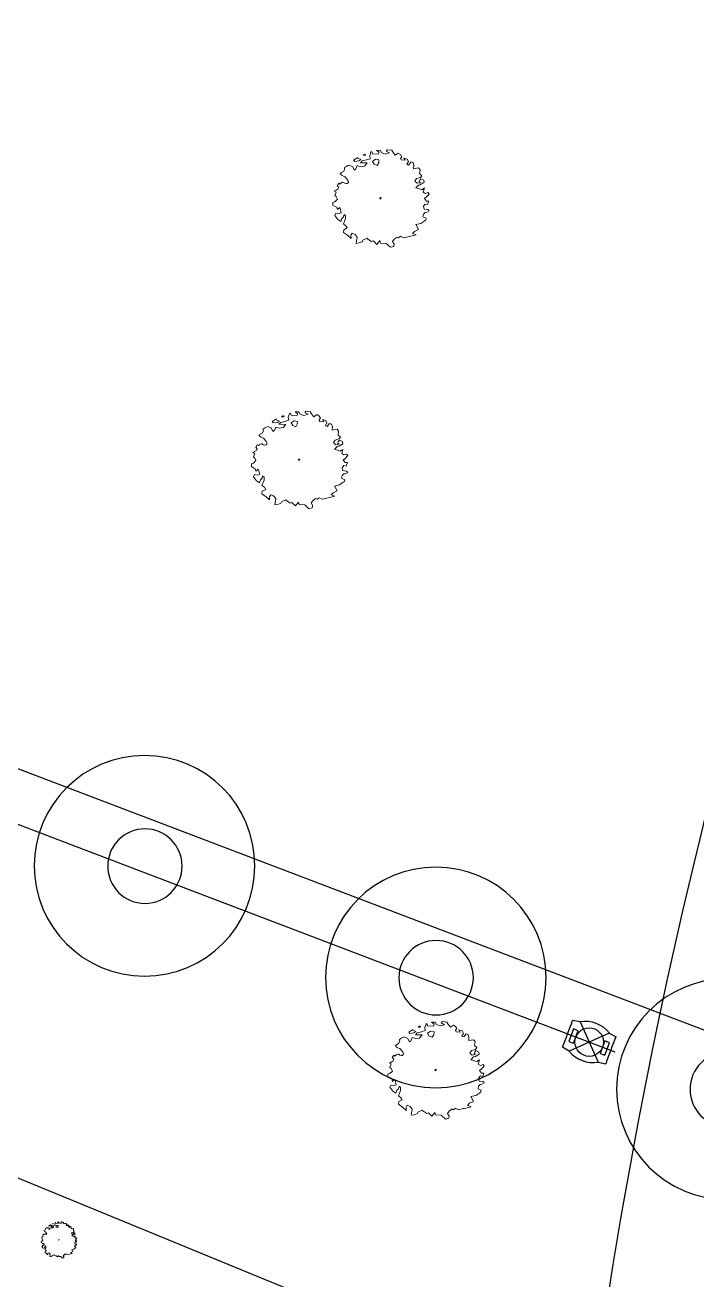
# Model space of a CAD drawing. Extents: x 2080 to 102394, y 2071 to 93424.
# Drawn here: x 82219 to 82993, y 80647 to 82092 of the extents above; entities that cross this region are included whole.
import ezdxf

# ---------------------------------------------------------------- set-up
doc = ezdxf.new("R2010")
doc.units = 0
doc.header["$LTSCALE"] = 20
doc.header["$MEASUREMENT"] = 0
for name, color, linetype in [('ELEC', 11, 'Continuous'), ('PLANTS', 3, 'Continuous'), ('proposed tree', 3, 'Continuous')]:
    doc.layers.add(name, color=color, linetype=linetype)
doc.layers.add('Mango tree', color=96, linetype='Continuous', lineweight=5)
doc.layers.add('sappotta', color=114, linetype='Continuous', lineweight=5)
doc.layers.add('patta duplicate', color=230, linetype='Continuous', plot=False)

# ---------------------------------------------------------------- blocks, each defined once
blk = doc.blocks.new('NEEM')
at = {"layer": 'sappotta', "linetype": 'Continuous'}
for p, q in [((-0.517, 0.963), (-0.614, 0.901)), ((-0.614, 0.901), (-0.589, 0.87)), ((-0.589, 0.87), (-0.494, 0.884)), ((-0.521, 0.945), (-0.521, 0.945)), ((-0.449, 0.913), (-0.521, 0.945)), ((-0.494, 0.884), (-0.449, 0.913)), ((-0.415, 0.884), (-0.459, 0.839)), ((-0.32, 0.906), (-0.415, 0.884)), ((-0.359, 1.043), (-0.396, 1.016)), ((-0.396, 1.016), (-0.345, 1.011)), ((-0.345, 1.011), (-0.34, 1.039)), ((-0.23, 0.935), (-0.32, 0.906)), ((-0.213, 1.092), (-0.242, 1.007)), ((-0.242, 1.007), (-0.23, 0.935)), ((-0.191, 1.099), (-0.213, 1.092)), ((-0.177, 1.048), (-0.191, 1.099)), ((-0.043, 1.039), (-0.177, 1.048)), ((-0.108, 0.922), (-0.177, 0.872)), ((-0.027, 0.908), (-0.108, 0.922)), ((0.003, 1.132), (-0.083, 1.127)), ((-0.083, 1.127), (-0.023, 1.083)), ((-0.023, 1.083), (-0.043, 1.039)), ((-0.034, 0.839), (-0.027, 0.908)), ((0.03, 1.077), (0.003, 1.132)), ((0.114, 1.043), (0.03, 1.077)), ((0.216, 1.072), (0.114, 1.043)), ((0.162, 1.144), (0.142, 1.112)), ((0.142, 1.112), (0.216, 1.072)), ((0.283, 1.13), (0.162, 1.144)), ((0.267, 1.123), (0.283, 1.13)), ((0.351, 1.016), (0.267, 1.123)), ((0.421, 1.063), (0.351, 1.016)), ((0.473, 1.03), (0.421, 1.063)), ((0.472, 0.942), (0.501, 0.982)), ((0.483, 0.908), (0.472, 0.942)), ((0.501, 0.982), (0.473, 1.03)), ((0.581, 0.9), (0.483, 0.908)), ((0.551, 0.95), (0.581, 0.9)), ((0.627, 0.928), (0.551, 0.95)), ((0.654, 0.87), (0.627, 0.928)), ((-0.892, 0.613), (-0.923, 0.594)), ((-0.923, 0.594), (-0.895, 0.555)), ((-0.85, 0.638), (-0.892, 0.613)), ((-0.818, 0.692), (-0.85, 0.638)), ((-0.783, 0.757), (-0.83, 0.729)), ((-0.83, 0.729), (-0.826, 0.714)), ((-0.826, 0.714), (-0.818, 0.692)), ((-0.749, 0.774), (-0.783, 0.757)), ((-0.717, 0.789), (-0.749, 0.774)), ((-0.689, 0.772), (-0.717, 0.789)), ((-0.638, 0.758), (-0.689, 0.772)), ((-0.598, 0.672), (-0.638, 0.758)), ((-0.562, 0.699), (-0.598, 0.672)), ((-0.533, 0.776), (-0.562, 0.699)), ((-0.452, 0.75), (-0.533, 0.776)), ((-0.459, 0.839), (-0.303, 0.837)), ((-0.361, 0.762), (-0.452, 0.75)), ((-0.303, 0.837), (-0.361, 0.762)), ((-0.177, 0.872), (-0.139, 0.809)), ((-0.139, 0.809), (-0.067, 0.78)), ((-0.067, 0.78), (-0.034, 0.839)), ((0.616, 0.806), (0.654, 0.87)), ((0.66, 0.788), (0.616, 0.806)), ((0.715, 0.86), (0.66, 0.788)), ((0.762, 0.844), (0.715, 0.86)), ((0.783, 0.779), (0.762, 0.844)), ((0.776, 0.704), (0.783, 0.779)), ((0.888, 0.723), (0.776, 0.704)), ((0.924, 0.679), (0.888, 0.723)), ((0.913, 0.591), (0.924, 0.679)), ((0.964, 0.541), (0.913, 0.591)), ((-0.96, 0.366), (-0.994, 0.31)), ((-0.994, 0.31), (-0.961, 0.275)), ((-0.935, 0.345), (-0.96, 0.366)), ((-0.908, 0.372), (-0.935, 0.345)), ((-0.87, 0.389), (-0.908, 0.372)), ((-0.895, 0.555), (-0.868, 0.54)), ((-0.846, 0.386), (-0.87, 0.389)), ((-0.868, 0.54), (-0.818, 0.517)), ((-0.821, 0.367), (-0.846, 0.386)), ((-0.788, 0.359), (-0.821, 0.367)), ((-0.818, 0.517), (-0.752, 0.44)), ((-0.757, 0.361), (-0.788, 0.359)), ((-0.735, 0.394), (-0.757, 0.361)), ((-0.752, 0.44), (-0.735, 0.394)), ((0.804, 0.415), (0.84, 0.475)), ((0.86, 0.367), (0.804, 0.415)), ((0.829, 0.259), (0.888, 0.326)), ((0.84, 0.475), (0.934, 0.5)), ((0.933, 0.378), (0.86, 0.367)), ((0.888, 0.326), (0.93, 0.332)), ((0.917, 0.437), (0.904, 0.404)), ((0.904, 0.404), (0.933, 0.378)), ((0.942, 0.471), (0.917, 0.437)), ((0.93, 0.332), (1.018, 0.389)), ((0.934, 0.5), (0.964, 0.541)), ((1.014, 0.439), (0.942, 0.471)), ((1.018, 0.389), (1.014, 0.439)), ((-1.023, 0.208), (-1.062, 0.182)), ((-1.062, 0.182), (-1.02, 0.162)), ((-1.02, 0.162), (-1.049, 0.084)), ((-1.049, 0.084), (-1.017, 0.059)), ((-0.978, 0.229), (-1.023, 0.208)), ((-1.017, 0.059), (-0.991, -0.002)), ((-0.961, 0.275), (-0.978, 0.229)), ((0.02, 0.041), (-0.009, 0.024)), ((-0.009, 0.024), (0, 0)), ((0, 0), (0.014, 0.011)), ((0.014, 0.011), (0.027, 0.031)), ((0.838, 0.262), (0.829, 0.259)), ((0.931, 0.228), (0.838, 0.262)), ((0.962, 0.217), (0.931, 0.228)), ((1.025, 0.259), (0.962, 0.217)), ((0.996, 0.16), (1.025, 0.259)), ((1.046, 0.129), (0.996, 0.16)), ((1.029, 0.011), (1.074, 0.049)), ((1.074, -0.047), (1.029, 0.011)), ((1.109, 0.149), (1.046, 0.129)), ((1.074, 0.049), (1.137, 0.114)), ((1.137, 0.114), (1.109, 0.149)), ((-1.097, -0.077), (-1.098, -0.14)), ((-1.098, -0.14), (-1.044, -0.173)), ((-1.048, -0.062), (-1.097, -0.077)), ((-0.991, -0.002), (-1.048, -0.062)), ((-1.044, -0.173), (-1.007, -0.185)), ((-1.007, -0.185), (-0.992, -0.244)), ((-0.992, -0.244), (-0.937, -0.198)), ((-0.937, -0.198), (-0.93, -0.213)), ((-0.93, -0.213), (-0.902, -0.318)), ((1.007, -0.166), (1.046, -0.114)), ((1.016, -0.234), (1.007, -0.166)), ((1.11, -0.243), (1.016, -0.234)), ((1.046, -0.114), (1.1, -0.129)), ((1.129, -0.047), (1.074, -0.047)), ((1.083, -0.306), (1.137, -0.273)), ((1.1, -0.129), (1.129, -0.047)), ((1.137, -0.273), (1.11, -0.243)), ((-1.025, -0.325), (-1.052, -0.378)), ((-1.052, -0.378), (-0.982, -0.471)), ((-0.953, -0.336), (-1.025, -0.325)), ((-0.982, -0.471), (-0.91, -0.516)), ((-0.902, -0.318), (-0.953, -0.336)), ((-0.91, -0.516), (-0.888, -0.446)), ((-0.888, -0.446), (-0.848, -0.411)), ((-0.803, -0.452), (-0.853, -0.576)), ((-0.853, -0.576), (-0.797, -0.619)), ((-0.848, -0.411), (-0.837, -0.355)), ((-0.837, -0.355), (-0.803, -0.383)), ((-0.803, -0.383), (-0.803, -0.452)), ((0.826, -0.591), (0.943, -0.565)), ((0.943, -0.565), (1.032, -0.503)), ((0.992, -0.411), (1.004, -0.349)), ((1.066, -0.443), (0.992, -0.411)), ((1.004, -0.349), (1.045, -0.311)), ((1.032, -0.503), (1.061, -0.484)), ((1.045, -0.311), (1.083, -0.306)), ((1.061, -0.484), (1.066, -0.443)), ((-0.844, -0.71), (-0.852, -0.77)), ((-0.852, -0.77), (-0.758, -0.838)), ((-0.766, -0.668), (-0.844, -0.71)), ((-0.797, -0.619), (-0.766, -0.668)), ((-0.758, -0.838), (-0.675, -0.912)), ((-0.676, -0.836), (-0.649, -0.791)), ((-0.675, -0.912), (-0.676, -0.836)), ((-0.649, -0.791), (-0.582, -0.82)), ((-0.582, -0.82), (-0.534, -0.881)), ((0.423, -0.897), (0.47, -0.86)), ((0.47, -0.86), (0.543, -0.896)), ((0.543, -0.896), (0.652, -0.871)), ((0.652, -0.871), (0.68, -0.867)), ((0.68, -0.867), (0.834, -0.828)), ((0.751, -0.797), (0.797, -0.747)), ((0.834, -0.828), (0.751, -0.797)), ((0.797, -0.747), (0.887, -0.704)), ((0.887, -0.704), (0.826, -0.591)), ((-0.534, -0.881), (-0.554, -1.025)), ((-0.554, -1.025), (-0.486, -1.015)), ((-0.486, -1.015), (-0.413, -0.988)), ((-0.413, -0.988), (-0.401, -0.955)), ((-0.401, -0.955), (-0.302, -0.907)), ((-0.302, -0.907), (-0.286, -0.926)), ((-0.286, -0.926), (-0.197, -0.986)), ((-0.197, -0.986), (-0.157, -0.969)), ((-0.157, -0.969), (-0.078, -1.049)), ((-0.078, -1.049), (-0.006, -0.96)), ((-0.006, -0.96), (0.006, -1.017)), ((0.006, -1.017), (0.139, -1.026)), ((0.139, -1.026), (0.236, -1.115)), ((0.236, -1.115), (0.314, -1.096)), ((0.287, -0.982), (0.327, -0.932)), ((0.324, -1.046), (0.287, -0.982)), ((0.314, -1.096), (0.324, -1.046)), ((0.327, -0.932), (0.391, -0.879)), ((0.391, -0.879), (0.423, -0.897))]:
    blk.add_line(p, q, dxfattribs=at)
blk = doc.blocks.new('A$C35AE5E1D')
at = {"layer": 'PLANTS', "linetype": 'Continuous', "ltscale": 0.5}
for centre, radius in [((-0.5, 0), 127.1), ((0, 0), 42.9)]:
    blk.add_circle(centre, radius, dxfattribs=at)
blk = doc.blocks.new('A$C74600891')
at = {"layer": 'ELEC', "linetype": 'Continuous', "ltscale": 0.5}
for p, q in [((27.7, 56.4), (34.5, 62.2)), ((27.7, 56.4), (32, 5.8)), ((4.5, 28.9), (0, 21.3)), ((4.5, 28.9), (55.2, 33.2)), ((55.2, 33.2), (59.7, 40.9)), ((32, 5.8), (25.3, 0))]:
    blk.add_line(p, q, dxfattribs=at)
for points in [[(50, 43.1), (38.3, 53), (34.6, 48.5), (46.3, 38.7)], [(9.7, 19.1), (21.4, 9.2), (25.2, 13.7), (13.5, 23.5)]]:
    blk.add_lwpolyline(points, close=True, dxfattribs=at)
blk.add_circle((29.9, 31.1), 16.4, dxfattribs=at)
for centre, radius, start, end in [((398.5, 467.9), 545.1, 228.1009, 231.5761), ((38.6, 23.7), 34.5, 108.3904, 171.2866), ((19.2, 40.1), 36.7, 290.4655, 349.2115), ((-338.8, -405.8), 545.1, 48.1009, 51.5761)]:
    blk.add_arc(centre, radius, start, end, dxfattribs=at)

msp = doc.modelspace()

# ---------------------------------------------------------------- linework, layer by layer
at = {"linetype": 'Continuous', "ltscale": 0.5}
for p, q in [((77729.596, 82942.505), (83421.037, 80775.201)), ((77708.244, 82886.433), (82898.607, 80909.94))]:
    msp.add_line(p, q, dxfattribs=at)
msp.add_arc((89112.214, 79651.685), 6297.946, 163.8976835, 172.0325039, dxfattribs=at)
at = {"layer": 'patta duplicate', "ltscale": 0.5}
msp.add_lwpolyline([(88450.657, 84067.151), (84127.797, 82684.315), (83540.963, 80377.169), (84337.551, 80292.694), (84338.201, 79890.512), (77189.571, 82827.244), (75365.053, 80162.878), (84737.949, 76793.335), (86791.228, 77204.942), (89065.024, 78174.595), (89006.283, 79510.343), (88948.024, 81170.116), (88450.657, 84067.151)], dxfattribs=at)

# ---------------------------------------------------------------- block references
at = {"layer": 'ELEC', "ltscale": 0.5, "rotation": 289.3146583162255}
msp.add_blockref('A$C74600891', (82829.809, 80939.111), dxfattribs=at)
at = {"layer": 'Mango tree', "linetype": 'Continuous'}
for p, xscale, yscale, zscale in [((82628.149, 81892.089), 49.73619491429417, 49.73619491435238, 49.7361949140131), ((82534.343, 81590.952, 0.039), 49.73619491429417, 49.73619491435238, 49.7361949140131), ((82691.57, 80887.907, 0.024), 49.73619491429417, 49.73619491435238, 49.7361949140131), ((82257.727, 80693.07), 18.49053725835984, 18.49053725837439, 18.49053725825108)]:
    msp.add_blockref('NEEM', p, dxfattribs=dict(at, xscale=xscale, yscale=yscale, zscale=zscale))
at = {"layer": 'proposed tree', "linetype": 'Continuous', "ltscale": 0.5, "xscale": -1, "rotation": 138.6751944754381}
for p in [(82357.087, 81123.852), (82692.618, 80995.299), (83028.149, 80866.747)]:
    msp.add_blockref('A$C35AE5E1D', p, dxfattribs=at)

doc.saveas('drawing.dxf')
